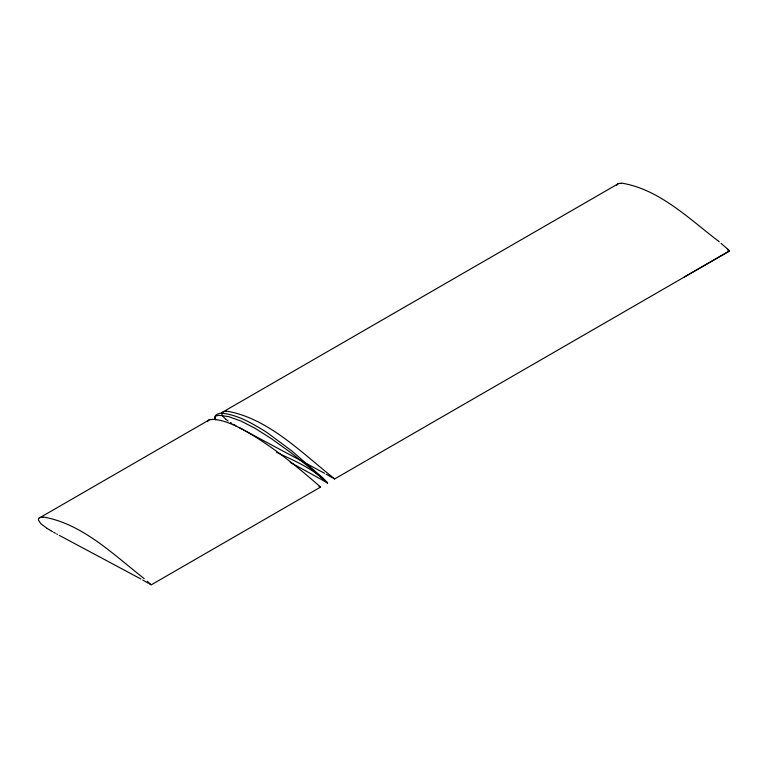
<?xml version="1.0" encoding="UTF-8"?>
<svg xmlns="http://www.w3.org/2000/svg" width="768" height="768" viewBox="0 0 768 768"><rect width="100%" height="100%" fill="white"/><g stroke="black" fill="none" stroke-linecap="round" stroke-linejoin="round"><path stroke-width="1.15" d="M38.419 519.494L38.429 519.37A3.245 1.872 60 0 1 38.698 518.611L38.736 518.554A4.934 2.851 60 0 1 38.851 518.4L38.88 518.362M221.798 413.626L221.808 413.501A3.245 1.872 60 0 1 222.077 412.742L222.115 412.685A4.934 2.851 60 0 1 222.23 412.522L222.259 412.493M208.157 420.634L208.128 420.662A4.934 2.851 60 0 0 208.003 420.826L208.003 420.826A3.245 1.872 60 0 0 207.686 421.632M617.232 184.454L617.213 184.474A4.934 2.851 60 0 0 617.078 184.646L617.078 184.646A3.245 1.872 60 0 0 616.762 185.453M151.238 584.842L320.515 487.114M39.85 517.68L209.117 419.952M223.229 411.802L618.192 183.773M334.618 478.963L729.6 250.915L684.278 277.008M215.318 419.702L214.771 418.339A4.627 2.669 60 0 1 214.742 417.994L214.742 417.744A5.952 3.437 60 0 1 214.762 417.485L215.971 415.978L218.909 415.296L228.749 416.65L240.998 421.066L255.014 428.266L271.613 438.826L290.15 452.141L309.216 467.213L327.581 483.014L323.107 480.49A84.192 48.605 60 0 0 320.717 479.117L291.533 463.075M729.35 250.867L727.21 249.648M334.397 478.906L333.101 478.195M320.275 487.046L318.998 486.336M150.96 584.755L149.376 583.862M276.672 452.448L277.594 452.861M278.515 453.274C295.814 461.299 313.882 469.286 327.552 482.976M242.794 429.456C233.482 424.598 222.778 419.741 212.746 419.338A37.584 21.696 60 0 0 212.083 419.347M244.608 430.522L324.538 473.27M244.445 430.435L238.906 427.459M59.242 535.334L140.899 578.995M242.966 429.542C271.046 445.258 296.141 465.744 320.323 486.826M290.15 462.326L291.072 462.826M57.398 534.346L56.63 533.933M326.17 474.163L332.246 477.677M142.79 580.042L148.358 583.248M55.354 533.242L53.635 532.282M236.064 425.875L234.758 425.126M52.598 531.696L51.034 530.794M234.154 424.771L233.366 424.31M50.774 530.64L49.728 530.026M49.123 529.661L46.982 528.326M231.821 423.37L230.4 422.477M46.934 528.298L40.723 523.603L38.429 519.965M228.173 420.989L225.926 419.318M225.638 419.098L222.864 416.352L221.798 414.038M147.283 581.27L151.056 584.554M726.979 248.506L721.037 243.379M718.541 241.238L719.318 241.901M718.454 241.162C689.107 218.765 659.213 189.226 621.821 183.158A37.584 21.706 60 0 0 621.158 183.178M727.488 248.938L729.398 250.646M144.221 578.64C113.722 554.851 82.358 523.661 43.478 517.066A37.584 21.696 60 0 0 42.806 517.075M334.435 478.675C302.515 453.629 268.214 418.109 226.858 411.187A37.584 21.706 60 0 0 226.186 411.206M215.722 419.722C212.026 414.461 220.925 412.003 224.755 413.578C238.57 415.699 251.011 422.774 262.81 429.898A181.421 104.746 60 0 1 267.542 432.931L291.888 451.008L322.55 477.677A51.283 29.606 60 0 1 326.669 481.939L327.514 482.928M617.126 184.282A16.368 9.446 60 0 1 621.235 183.427M222.163 412.32A16.368 9.446 60 0 1 226.262 411.466M38.784 518.189A16.358 9.446 60 0 1 42.883 517.334M208.051 420.461A16.358 9.446 60 0 1 212.16 419.606"/></g></svg>
